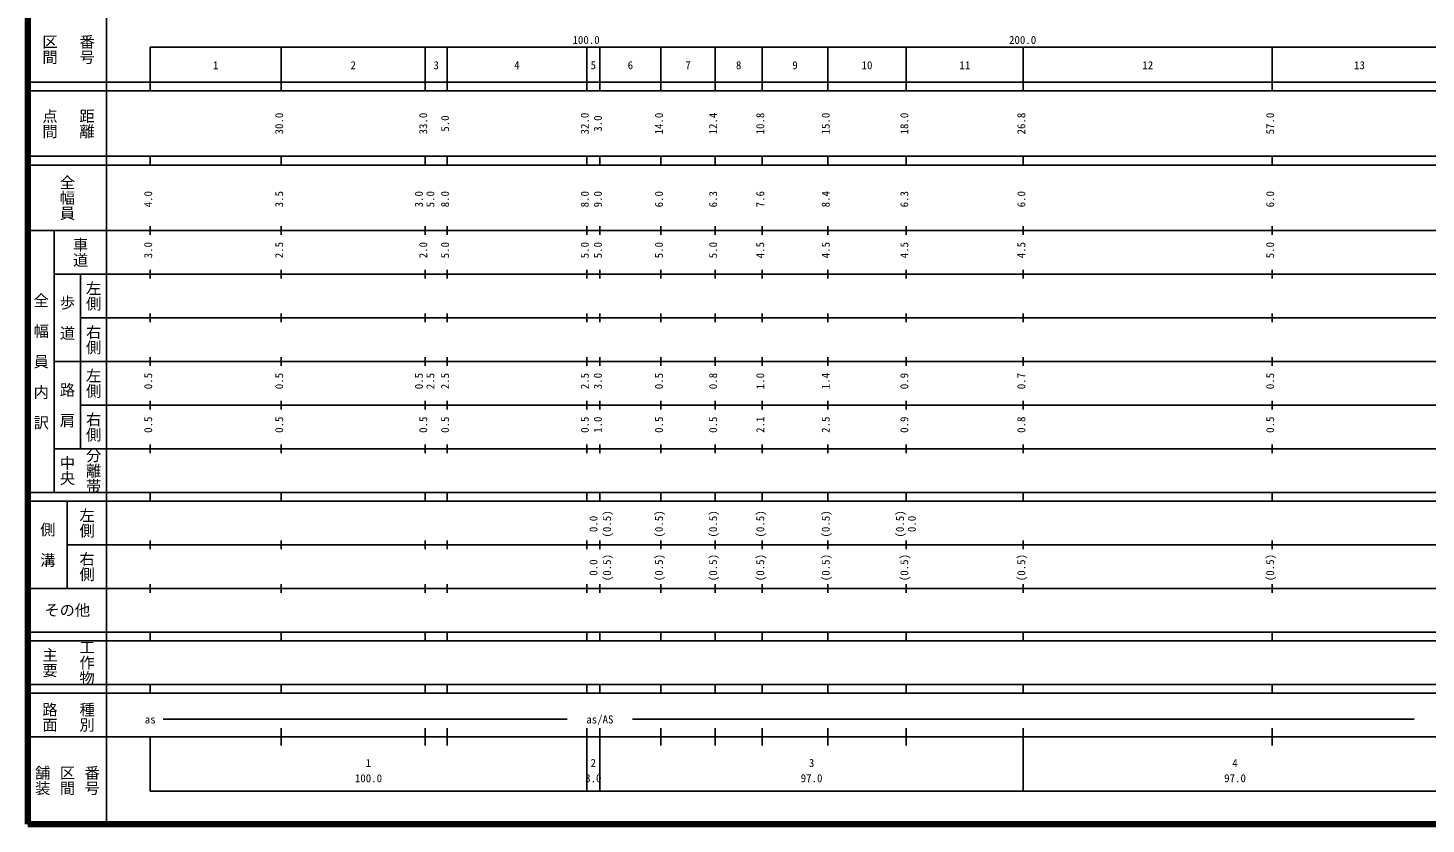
# Model space of a CAD drawing. Units: millimetres on the paper, enlarged 1000 times. Extents: x 40000 to 680000, y 20000 to 380000.
# Drawn here: x 40000 to 360252, y 20000 to 202409 of the extents above; entities that cross this region are included whole.
import ezdxf
from ezdxf.enums import TextEntityAlignment as Align

# ---------------------------------------------------------------- set-up
doc = ezdxf.new("R2010")
doc.units = ezdxf.units.MM
doc.header["$LTSCALE"] = 1000
doc.layers.add('M-TTL', color=2, linetype='Continuous', lineweight=140)
doc.layers.add('M-TTL-BAND', color=7, linetype='Continuous', lineweight=25)
doc.styles.add('@ＭＳ ゴシック', font='')
doc.styles.add('ＭＳ ゴシック', font='')
doc.styles.get('@ＭＳ ゴシック').set_extended_font_data('@MS Gothic')
doc.styles.get('ＭＳ ゴシック').set_extended_font_data('MS Gothic')

msp = doc.modelspace()

# ---------------------------------------------------------------- linework, layer by layer
at = {"layer": 'M-TTL'}
for p, q in [((40000, 380000), (40000, 20000)), ((40000, 380000), (40000, 20000)), ((40000, 20000), (680000, 20000)), ((40000, 20000), (680000, 20000))]:
    msp.add_line(p, q, dxfattribs=at)
at = {"layer": 'M-TTL-BAND'}
for p, q in [((58000, 370000), (58000, 20000)), ((68000, 198000), (579000, 198000)), ((68000, 198000), (68000, 188000)), ((98000, 188000), (98000, 198000)), ((131000, 188000), (131000, 198000)), ((136000, 188000), (136000, 198000)), ((168000, 188000), (168000, 198000)), ((171000, 188000), (171000, 198000)), ((185000, 188000), (185000, 198000)), ((197400, 188000), (197400, 198000)), ((208200, 188000), (208200, 198000)), ((223200, 188000), (223200, 198000)), ((241200, 188000), (241200, 198000)), ((268000, 188000), (268000, 198000)), ((325000, 188000), (325000, 198000)), ((40000, 190000), (579000, 190000)), ((40000, 188000), (579000, 188000)), ((40000, 173000), (579000, 173000)), ((68000, 171000), (68000, 173000)), ((98000, 171000), (98000, 173000)), ((131000, 171000), (131000, 173000)), ((136000, 171000), (136000, 173000)), ((168000, 171000), (168000, 173000)), ((171000, 171000), (171000, 173000)), ((185000, 171000), (185000, 173000)), ((197400, 171000), (197400, 173000)), ((208200, 171000), (208200, 173000)), ((223200, 171000), (223200, 173000)), ((241200, 171000), (241200, 173000)), ((268000, 171000), (268000, 173000)), ((325000, 171000), (325000, 173000)), ((40000, 171000), (579000, 171000)), ((68000, 155000), (68000, 157000)), ((98000, 155000), (98000, 157000)), ((131000, 155000), (131000, 157000)), ((136000, 155000), (136000, 157000)), ((168000, 155000), (168000, 157000)), ((171000, 155000), (171000, 157000)), ((185000, 155000), (185000, 157000)), ((197400, 155000), (197400, 157000)), ((208200, 155000), (208200, 157000)), ((223200, 155000), (223200, 157000)), ((241200, 155000), (241200, 157000)), ((268000, 155000), (268000, 157000)), ((325000, 155000), (325000, 157000)), ((40000, 156000), (579000, 156000)), ((46000, 96000), (46000, 156000)), ((46000, 146000), (579000, 146000)), ((52000, 146000), (52000, 106000)), ((68000, 145000), (68000, 147000)), ((98000, 145000), (98000, 147000)), ((131000, 145000), (131000, 147000)), ((136000, 145000), (136000, 147000)), ((168000, 145000), (168000, 147000)), ((171000, 145000), (171000, 147000)), ((185000, 145000), (185000, 147000)), ((197400, 145000), (197400, 147000)), ((208200, 145000), (208200, 147000)), ((223200, 145000), (223200, 147000)), ((241200, 145000), (241200, 147000)), ((268000, 145000), (268000, 147000)), ((325000, 145000), (325000, 147000)), ((52000, 136000), (579000, 136000)), ((68000, 135000), (68000, 137000)), ((98000, 135000), (98000, 137000)), ((131000, 135000), (131000, 137000)), ((136000, 135000), (136000, 137000)), ((168000, 135000), (168000, 137000)), ((171000, 135000), (171000, 137000)), ((185000, 135000), (185000, 137000)), ((197400, 135000), (197400, 137000)), ((208200, 135000), (208200, 137000)), ((223200, 135000), (223200, 137000)), ((241200, 135000), (241200, 137000)), ((268000, 135000), (268000, 137000)), ((325000, 135000), (325000, 137000)), ((46000, 126000), (579000, 126000)), ((68000, 125000), (68000, 127000)), ((98000, 125000), (98000, 127000)), ((131000, 125000), (131000, 127000)), ((136000, 125000), (136000, 127000)), ((168000, 125000), (168000, 127000)), ((171000, 125000), (171000, 127000)), ((185000, 125000), (185000, 127000)), ((197400, 125000), (197400, 127000)), ((208200, 125000), (208200, 127000)), ((223200, 125000), (223200, 127000)), ((241200, 125000), (241200, 127000)), ((268000, 125000), (268000, 127000)), ((325000, 125000), (325000, 127000)), ((52000, 116000), (579000, 116000)), ((68000, 115000), (68000, 117000)), ((98000, 115000), (98000, 117000)), ((131000, 115000), (131000, 117000)), ((136000, 115000), (136000, 117000)), ((168000, 115000), (168000, 117000)), ((171000, 115000), (171000, 117000)), ((185000, 115000), (185000, 117000)), ((197400, 115000), (197400, 117000)), ((208200, 115000), (208200, 117000)), ((223200, 115000), (223200, 117000)), ((241200, 115000), (241200, 117000)), ((268000, 115000), (268000, 117000)), ((325000, 115000), (325000, 117000)), ((46000, 106000), (579000, 106000)), ((68000, 105000), (68000, 107000)), ((98000, 105000), (98000, 107000)), ((131000, 105000), (131000, 107000)), ((136000, 105000), (136000, 107000)), ((168000, 105000), (168000, 107000)), ((171000, 105000), (171000, 107000)), ((185000, 105000), (185000, 107000)), ((197400, 105000), (197400, 107000)), ((208200, 105000), (208200, 107000)), ((223200, 105000), (223200, 107000)), ((241200, 105000), (241200, 107000)), ((268000, 105000), (268000, 107000)), ((325000, 105000), (325000, 107000)), ((40000, 96000), (579000, 96000)), ((40000, 94000), (579000, 94000)), ((49000, 94000), (49000, 74000)), ((68000, 94000), (68000, 96000)), ((98000, 94000), (98000, 96000)), ((131000, 94000), (131000, 96000)), ((136000, 94000), (136000, 96000)), ((168000, 94000), (168000, 96000)), ((171000, 94000), (171000, 96000)), ((185000, 94000), (185000, 96000)), ((197400, 94000), (197400, 96000)), ((208200, 94000), (208200, 96000)), ((223200, 94000), (223200, 96000)), ((241200, 94000), (241200, 96000)), ((268000, 94000), (268000, 96000)), ((325000, 94000), (325000, 96000)), ((49000, 84000), (579000, 84000)), ((68000, 83000), (68000, 85000)), ((98000, 83000), (98000, 85000)), ((131000, 83000), (131000, 85000)), ((136000, 83000), (136000, 85000)), ((168000, 83000), (168000, 85000)), ((171000, 83000), (171000, 85000)), ((185000, 83000), (185000, 85000)), ((197400, 83000), (197400, 85000)), ((208200, 83000), (208200, 85000)), ((223200, 83000), (223200, 85000)), ((241200, 83000), (241200, 85000)), ((268000, 83000), (268000, 85000)), ((325000, 83000), (325000, 85000)), ((40000, 74000), (579000, 74000)), ((68000, 73000), (68000, 75000)), ((98000, 73000), (98000, 75000)), ((131000, 73000), (131000, 75000)), ((136000, 73000), (136000, 75000)), ((168000, 73000), (168000, 75000)), ((171000, 73000), (171000, 75000)), ((185000, 73000), (185000, 75000)), ((197400, 73000), (197400, 75000)), ((208200, 73000), (208200, 75000)), ((223200, 73000), (223200, 75000)), ((241200, 73000), (241200, 75000)), ((268000, 73000), (268000, 75000)), ((325000, 73000), (325000, 75000)), ((40000, 64000), (579000, 64000)), ((40000, 62000), (579000, 62000)), ((68000, 62000), (68000, 64000)), ((98000, 62000), (98000, 64000)), ((131000, 62000), (131000, 64000)), ((136000, 62000), (136000, 64000)), ((168000, 62000), (168000, 64000)), ((171000, 62000), (171000, 64000)), ((185000, 62000), (185000, 64000)), ((197400, 62000), (197400, 64000)), ((208200, 62000), (208200, 64000)), ((223200, 62000), (223200, 64000)), ((241200, 62000), (241200, 64000)), ((268000, 62000), (268000, 64000)), ((325000, 62000), (325000, 64000)), ((40000, 52000), (579000, 52000)), ((68000, 50000), (68000, 52000)), ((98000, 50000), (98000, 52000)), ((131000, 50000), (131000, 52000)), ((136000, 50000), (136000, 52000)), ((168000, 50000), (168000, 52000)), ((171000, 50000), (171000, 52000)), ((185000, 50000), (185000, 52000)), ((197400, 50000), (197400, 52000)), ((208200, 50000), (208200, 52000)), ((223200, 50000), (223200, 52000)), ((241200, 50000), (241200, 52000)), ((268000, 50000), (268000, 52000)), ((325000, 50000), (325000, 52000)), ((40000, 50000), (579000, 50000)), ((71000, 44000), (163500, 44000)), ((98000, 38000), (98000, 42000)), ((131000, 38000), (131000, 42000)), ((136000, 38000), (136000, 42000)), ((168000, 27500), (168000, 42000)), ((171000, 27500), (171000, 42000)), ((178500, 44000), (357500, 44000)), ((185000, 38000), (185000, 42000)), ((197400, 38000), (197400, 42000)), ((208200, 38000), (208200, 42000)), ((223200, 38000), (223200, 42000)), ((241200, 38000), (241200, 42000)), ((268000, 27500), (268000, 42000)), ((325000, 38000), (325000, 42000)), ((40000, 40000), (579000, 40000)), ((68000, 40000), (68000, 27500)), ((68000, 27500), (579000, 27500))]:
    msp.add_line(p, q, dxfattribs=at)

# ---------------------------------------------------------------- texts
at = {"layer": 'M-TTL-BAND', "style": '@ＭＳ ゴシック'}
for s, p in [('区間', (45000, 197500)), ('番号', (53500, 197500)), ('点間', (45000, 180500)), ('距離', (53500, 180500)), ('全幅員', (49000, 163500)), ('車道', (52000, 151000)), ('左側', (55000, 141000)), ('全\u3000幅\u3000員\u3000内\u3000訳', (43000, 126000)), ('歩\u3000道', (49000, 136000)), ('右側', (55000, 131000)), ('左側', (55000, 121000)), ('路\u3000肩', (49000, 116000)), ('右側', (55000, 111000)), ('分離帯', (55000, 101000)), ('中央', (49000, 101000)), ('左側', (53500, 89000)), ('側\u3000溝', (44500, 84000)), ('右側', (53500, 79000)), ('工作物', (53500, 57000)), ('主要', (45000, 57000)), ('路面', (45000, 44500)), ('種別', (53500, 44500)), ('舗装', (43333, 30000)), ('区間', (49000, 30000)), ('番号', (54667, 30000))]:
    msp.add_text(s, height=2566, rotation=270, dxfattribs=at).set_placement(p, align=Align.MIDDLE_CENTER)
at = {"layer": 'M-TTL-BAND', "style": 'ＭＳ ゴシック'}
for s, p in [('100.0', (167844, 198195)), ('200.0', (267844, 198195)), ('1', (83000, 192405)), ('2', (114500, 192405)), ('3', (133500, 192405)), ('4', (152000, 192405)), ('5', (169500, 192405)), ('6', (178000, 192405)), ('7', (191200, 192405)), ('8', (202800, 192405)), ('9', (215700, 192405)), ('10', (232200, 192405)), ('11', (254600, 192405)), ('12', (296500, 192405)), ('13', (345000, 192405)), ('as/AS', (171000, 42500)), ('as', (68000, 42500)), ('1', (118000, 32523)), ('2', (169500, 32523)), ('3', (219500, 32523)), ('4', (316500, 32523)), ('100.0', (118000, 29033)), ('3.0', (169500, 29033)), ('97.0', (219500, 29033)), ('97.0', (316500, 29033))]:
    msp.add_text(s, height=1833, dxfattribs=at).set_placement(p, align=Align.BOTTOM_CENTER)
for s, p in [('30.0', (99000, 180500)), ('33.0', (132000, 180500)), ('32.0', (169000, 180500)), ('14.0', (186000, 180500)), ('12.4', (198400, 180500)), ('10.8', (209200, 180500)), ('15.0', (224200, 180500)), ('18.0', (242200, 180500)), ('26.8', (269000, 180500)), ('57.0', (326000, 180500)), ('5.0', (137000, 180500)), ('3.0', (172000, 180500)), ('4.0', (69000, 163174)), ('3.5', (99000, 163174)), ('3.0', (131000, 163174)), ('5.0', (133641, 163174)), ('8.0', (137000, 163174)), ('8.0', (169000, 163174)), ('9.0', (172000, 163174)), ('6.0', (186000, 163174)), ('6.3', (198400, 163174)), ('7.6', (209200, 163174)), ('8.4', (224200, 163174)), ('6.3', (242200, 163174)), ('6.0', (269000, 163174)), ('6.0', (326000, 163174)), ('3.0', (69000, 151500)), ('2.5', (99000, 151500)), ('2.0', (132000, 151500)), ('5.0', (137000, 151500)), ('5.0', (169000, 151500)), ('5.0', (172000, 151500)), ('5.0', (186000, 151500)), ('5.0', (198400, 151500)), ('4.5', (209200, 151500)), ('4.5', (224200, 151500)), ('4.5', (242200, 151500)), ('4.5', (269000, 151500)), ('5.0', (326000, 151500)), ('0.5', (69000, 121500)), ('0.5', (99000, 121500)), ('0.5', (131000, 121500)), ('2.5', (133641, 121500)), ('2.5', (137000, 121500)), ('2.5', (169000, 121500)), ('3.0', (172000, 121500)), ('0.5', (186000, 121500)), ('0.8', (198400, 121500)), ('1.0', (209200, 121500)), ('1.4', (224200, 121500)), ('0.9', (242200, 121500)), ('0.7', (269000, 121500)), ('0.5', (326000, 121500)), ('0.5', (69000, 111500)), ('0.5', (99000, 111500)), ('0.5', (132000, 111500)), ('0.5', (137000, 111500)), ('0.5', (169000, 111500)), ('1.0', (172000, 111500)), ('0.5', (186000, 111500)), ('0.5', (198400, 111500)), ('2.1', (209200, 111500)), ('2.5', (224200, 111500)), ('0.9', (242200, 111500)), ('0.8', (269000, 111500)), ('0.5', (326000, 111500)), ('0.0', (171000, 88764)), ('(0.5)', (174110, 88764)), ('(0.5)', (186000, 88764)), ('(0.5)', (198400, 88764)), ('(0.5)', (209200, 88764)), ('(0.5)', (224200, 88764)), ('(0.5)', (241200, 88764)), ('0.0', (243921, 88764)), ('0.0', (171000, 78764)), ('(0.5)', (174110, 78764)), ('(0.5)', (186000, 78764)), ('(0.5)', (198400, 78764)), ('(0.5)', (209200, 78764)), ('(0.5)', (224200, 78764)), ('(0.5)', (242200, 78764)), ('(0.5)', (269000, 78764)), ('(0.5)', (326000, 78764))]:
    msp.add_text(s, height=1833, rotation=90, dxfattribs=at).set_placement(p, align=Align.BOTTOM_CENTER)
msp.add_text('その他', height=2566, dxfattribs=at).set_placement((49000, 69000), align=Align.MIDDLE_CENTER)

doc.saveas('drawing.dxf')
